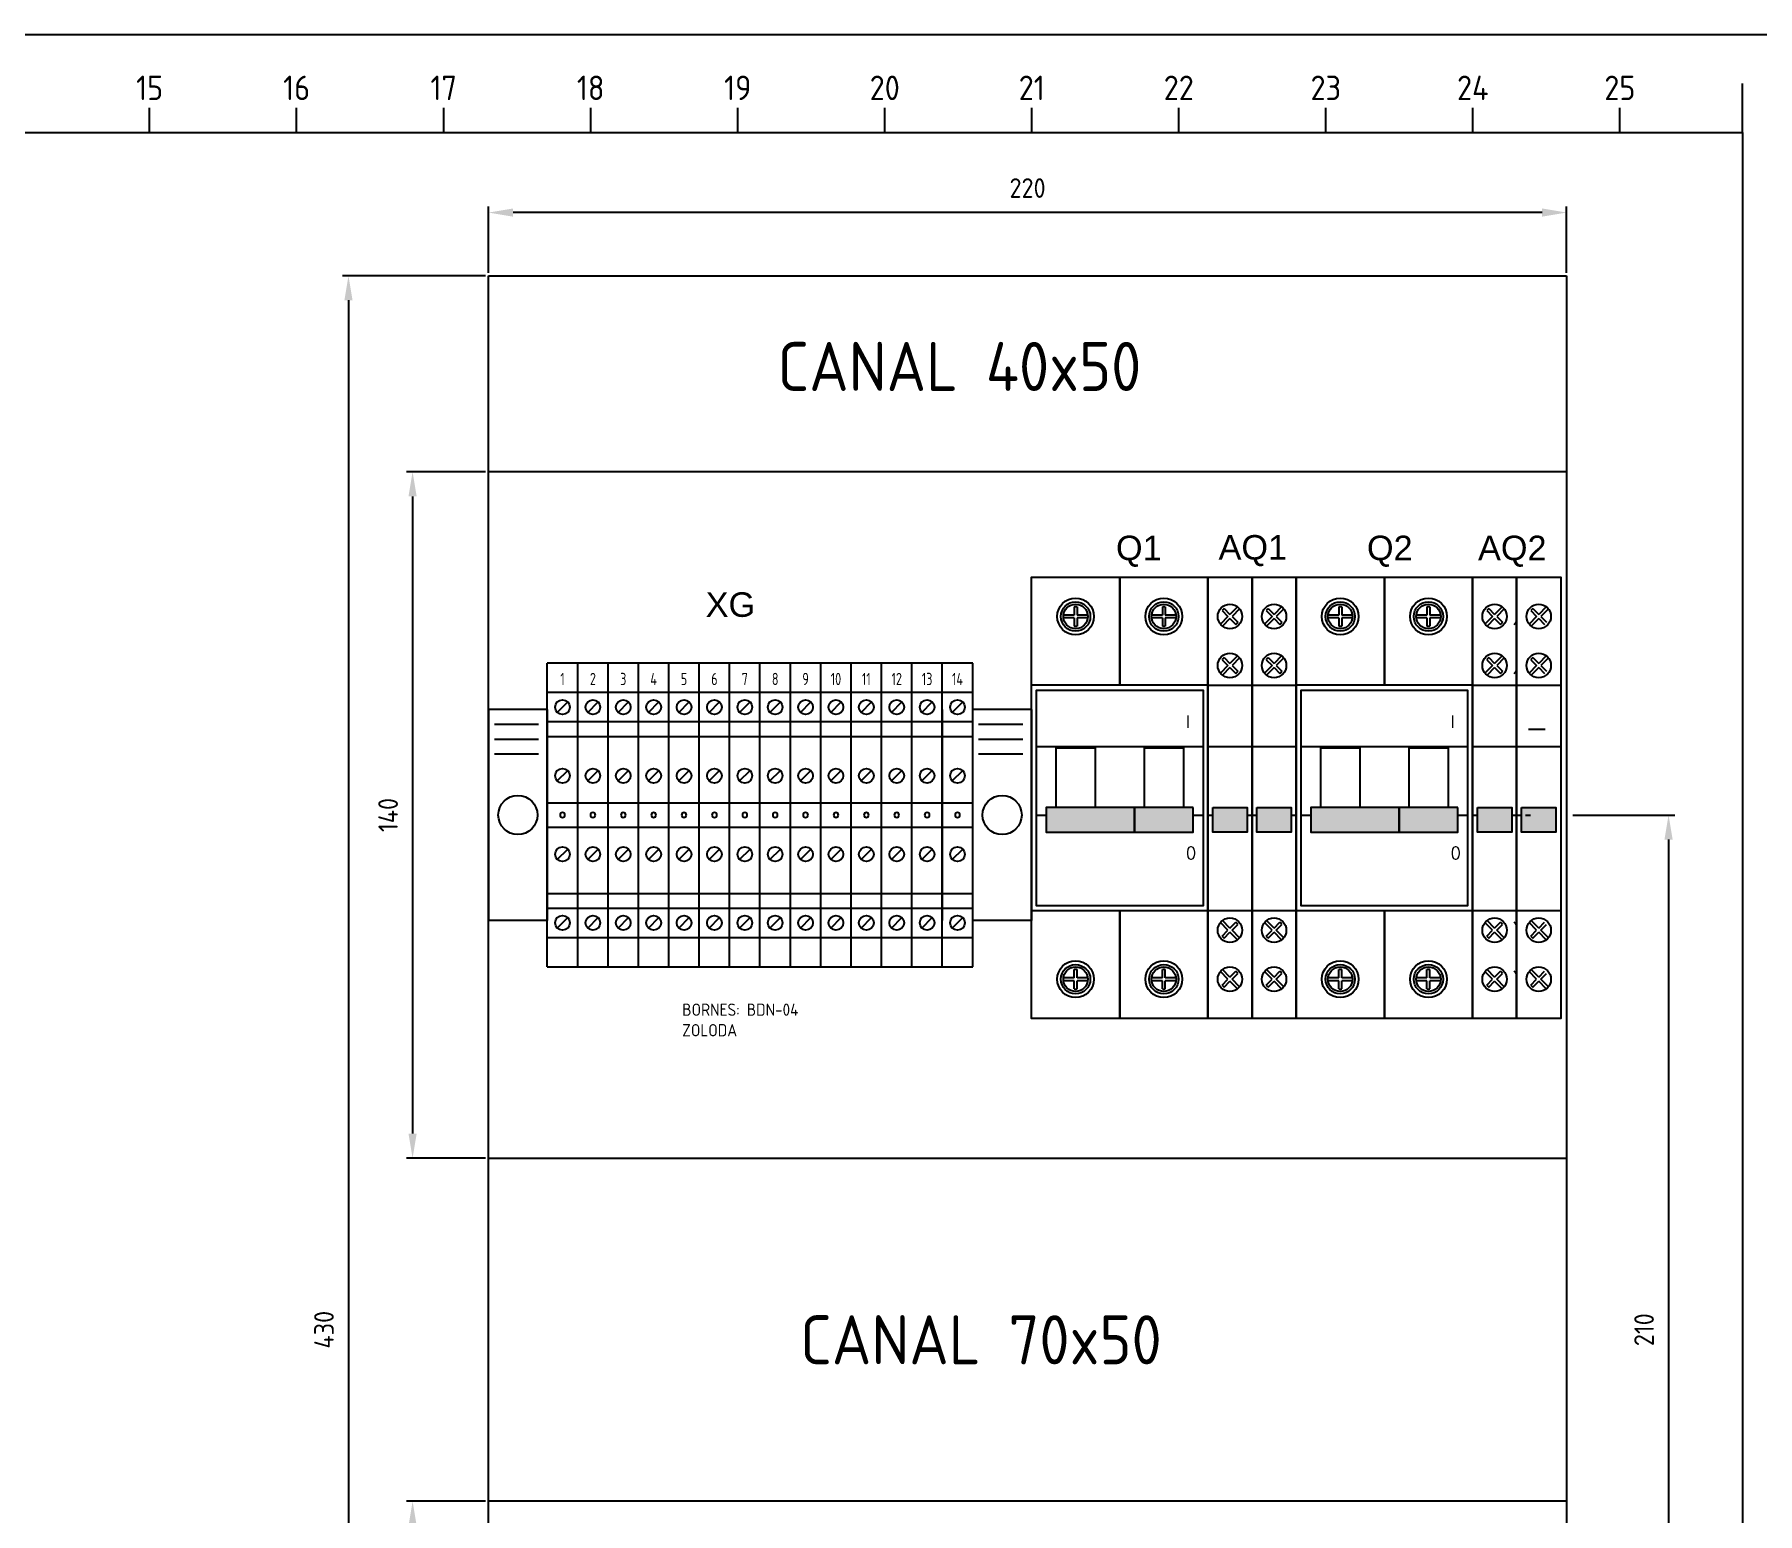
# Model space of a CAD drawing. Header units: millimetres. Extents: x 2272 to 7312, y -3839 to -3184.
# Drawn here: x 3347.2 to 3523, y -3693 to -3542.2 of the extents above; entities that cross this region are included whole.
import ezdxf
from ezdxf.enums import TextEntityAlignment as Align

# ---------------------------------------------------------------- set-up
doc = ezdxf.new("R2010")
doc.units = ezdxf.units.MM
for name, color, linetype in [('AUXILIAR', 30, 'Continuous'), ('COTAS', 3, 'Continuous'), ('TEXTO', 3, 'Continuous'), ('TEXTOS', 3, 'Continuous')]:
    doc.layers.add(name, color=color, linetype=linetype)
doc.styles.add('ROMAND', font='romand__.ttf')
doc.styles.add('ROMANS', font='isocp3.shx')
doc.styles.get("Standard").update_dxf_attribs({"font": 'arial.ttf'})
doc.styles.add('style1', font='arial.ttf', dxfattribs={"height": 1})
doc.styles.add('style2', font='romab___.ttf', dxfattribs={"height": 1})

# ---------------------------------------------------------------- blocks, each defined once
blk = doc.blocks.new('A3-Funcional')
at = {"color": 1, "linetype": 'Continuous'}
for p, q in [((25, 287), (410, 287)), ((410, 287), (410, 10))]:
    blk.add_line(p, q, dxfattribs=at)
at = {"color": 11}
blk.add_lwpolyline([(0, 0), (0, 297), (420, 297), (420, 0)], close=True, dxfattribs=at)
at = {"layer": 'TEXTOS', "color": 3}
for p, q in [((410, 287), (410, 292)), ((247.5, 287), (247.5, 289.5)), ((262.5, 287), (262.5, 289.5)), ((277.5, 287), (277.5, 289.5)), ((292.5, 287), (292.5, 289.5)), ((307.5, 287), (307.5, 289.5)), ((322.5, 287), (322.5, 289.5)), ((337.5, 287), (337.5, 289.5)), ((352.5, 287), (352.5, 289.5)), ((367.5, 287), (367.5, 289.5)), ((382.5, 287), (382.5, 289.5)), ((397.5, 287), (397.5, 289.5))]:
    blk.add_line(p, q, dxfattribs=at)
at = {"layer": 'TEXTOS', "color": 3, "style": 'ROMANS'}
for s, p in [('15', (247.5, 290.3)), ('16', (262.5, 290.3)), ('17', (277.5, 290.3)), ('18', (292.5, 290.3)), ('19', (307.5, 290.3)), ('20', (322.5, 290.3)), ('21', (337.5, 290.3)), ('22', (352.5, 290.3)), ('23', (367.5, 290.3)), ('24', (382.5, 290.3)), ('25', (397.5, 290.3))]:
    blk.add_text(s, height=2.5, dxfattribs=at).set_placement(p, align=Align.CENTER)
at = {"layer": 'TEXTOS', "color": 7, "linetype": 'Continuous', "style": 'style2', "width": 0.8}
blk.add_attdef('CLIENTE', (295.02, 31.81), '', height=3.5, dxfattribs=at)
at = {"layer": 'TEXTOS', "color": 7, "style": 'style2'}
blk.add_attdef('NºOBRA', text='', height=4, dxfattribs=at).set_placement((380.19, 28), align=Align.CENTER)
at = {"layer": 'TEXTOS', "color": 7, "linetype": 'Continuous', "style": 'style1'}
for tag, p in [('0/0', (403.7, 28)), ('1088-01MP01', (379.98, 18.5)), ('REVCLIENTE', (403.7, 18.5)), ('1088-01MP01', (379.98, 11.43)), ('REV', (403.7, 11.19))]:
    blk.add_attdef(tag, text='', height=2.5, dxfattribs=at).set_placement(p, align=Align.CENTER)
at = {"layer": 'TEXTOS', "style": 'ROMANS'}
for tag, p in [('04/01/01', (204.48, 27.37)), ('NAMEDIB', (224.48, 27.33)), ('FECHREV', (204.48, 20.11)), ('NAMEREV', (224.48, 20.1)), ('FECHAPR', (204.48, 12.61)), ('NAMEAPR', (224.48, 12.6))]:
    blk.add_attdef(tag, text='', height=2, dxfattribs=at).set_placement(p, align=Align.CENTER)
at = {"layer": 'TEXTOS', "color": 7, "style": 'style1'}
blk.add_attdef('OBRA', (295.02, 26.8), '', height=2.5, dxfattribs=at)
at = {"layer": 'TEXTOS', "color": 7, "style": 'style1', "width": 0.85}
for tag, p in [('DESCRIPCION1', (332.01, 20.37)), ('DESCRIPCION2', (332.01, 16.29)), ('DESCRIPCION3', (332.01, 12.18))]:
    blk.add_attdef(tag, text='', height=2.5, dxfattribs=at).set_placement(p, align=Align.CENTER)
blk = doc.blocks.new('A$C24A666E3')
at = {"layer": 'AUXILIAR'}
h = blk.add_hatch(color=256, dxfattribs=at)
h.paths.add_polyline_path([(1374.385, -170.997), (1362.385, -170.997), (1362.385, -175.997), (1374.385, -175.997)])
h.paths.add_polyline_path([(1362.385, -170.997), (1344.385, -170.997), (1344.385, -175.997), (1362.385, -175.997)])
h = blk.add_hatch(color=256, dxfattribs=at)
h.dxf.hatch_style = 1
h.paths.add_polyline_path([(1385.385, -170.997), (1378.385, -170.997), (1378.385, -175.997), (1385.385, -175.997)])
h = blk.add_hatch(color=256, dxfattribs=at)
h.dxf.hatch_style = 1
h.paths.add_polyline_path([(1394.385, -170.997), (1387.385, -170.997), (1387.385, -175.997), (1394.385, -175.997)])
h = blk.add_hatch(color=256, dxfattribs=at)
h.paths.add_polyline_path([(1428.385, -170.997), (1416.385, -170.997), (1416.385, -175.997), (1428.385, -175.997)])
h.paths.add_polyline_path([(1416.385, -170.997), (1398.385, -170.997), (1398.385, -175.997), (1416.385, -175.997)])
h = blk.add_hatch(color=256, dxfattribs=at)
h.dxf.hatch_style = 1
h.paths.add_polyline_path([(1439.385, -170.997), (1432.385, -170.997), (1432.385, -175.997), (1439.385, -175.997)])
h = blk.add_hatch(color=256, dxfattribs=at)
h.dxf.hatch_style = 1
h.paths.add_polyline_path([(1448.385, -170.997), (1441.385, -170.997), (1441.385, -175.997), (1448.385, -175.997)])
for p, q in [((1230.585, -492.497), (1230.585, -62.497)), ((1230.585, -62.497), (1450.585, -62.497)), ((1230.585, -62.497), (1450.585, -62.497)), ((1230.585, -102.497), (1230.585, -62.497)), ((1450.585, -62.497), (1450.585, -492.497)), ((1450.585, -62.497), (1450.585, -102.497)), ((1450.585, -102.497), (1230.585, -102.497)), ((1242.585, -150.997), (1230.585, -150.997)), ((1230.585, -150.997), (1230.585, -193.997)), ((1242.585, -150.997), (1242.585, -193.997)), ((1323.185, -150.997), (1323.185, -193.997)), ((1341.385, -150.997), (1329.385, -150.997)), ((1341.385, -150.997), (1341.385, -193.997)), ((1231.785, -153.997), (1240.785, -153.997)), ((1330.585, -153.997), (1339.585, -153.997)), ((1231.785, -156.997), (1240.785, -156.997)), ((1330.585, -156.997), (1339.585, -156.997)), ((1231.785, -159.997), (1240.785, -159.997)), ((1330.585, -159.997), (1339.585, -159.997)), ((1242.585, -193.997), (1230.585, -193.997)), ((1341.385, -193.997), (1329.385, -193.997)), ((1230.585, -242.497), (1450.585, -242.497)), ((1230.585, -312.497), (1230.585, -242.497)), ((1450.585, -242.497), (1450.585, -312.497)), ((1450.585, -242.497), (1450.585, -312.497)), ((1450.585, -312.497), (1230.585, -312.497))]:
    blk.add_line(p, q)
for centre in [(1236.585, -172.497), (1335.385, -172.497)]:
    blk.add_circle(centre, 4)
for p, q in [((1350.085, -130.019), (1350.085, -131.697)), ((1350.685, -130.019), (1350.685, -131.697)), ((1368.085, -130.019), (1368.085, -131.697)), ((1368.685, -130.019), (1368.685, -131.697)), ((1383.428, -130.03), (1381.885, -131.572)), ((1392.428, -130.03), (1390.885, -131.572)), ((1404.085, -130.019), (1404.085, -131.697)), ((1404.685, -130.019), (1404.685, -131.697)), ((1422.085, -130.019), (1422.085, -131.697)), ((1422.685, -130.019), (1422.685, -131.697)), ((1437.428, -130.03), (1435.885, -131.572)), ((1446.428, -130.03), (1444.885, -131.572)), ((1350.085, -131.697), (1347.903, -131.697)), ((1350.085, -132.297), (1347.903, -132.297)), ((1350.085, -132.297), (1350.085, -133.974)), ((1352.867, -131.697), (1350.685, -131.697)), ((1350.685, -132.297), (1350.685, -133.974)), ((1352.867, -132.297), (1350.685, -132.297)), ((1368.085, -131.697), (1365.903, -131.697)), ((1368.085, -132.297), (1365.903, -132.297)), ((1368.085, -132.297), (1368.085, -133.974)), ((1370.867, -131.697), (1368.685, -131.697)), ((1370.867, -132.297), (1368.685, -132.297)), ((1368.685, -132.297), (1368.685, -133.974)), ((1381.461, -131.997), (1379.918, -133.54)), ((1380.275, -130.811), (1381.461, -131.997)), ((1381.885, -132.421), (1380.342, -133.964)), ((1380.699, -130.386), (1381.885, -131.572)), ((1381.885, -132.421), (1383.071, -133.607)), ((1383.852, -130.454), (1382.309, -131.997)), ((1382.309, -131.997), (1383.495, -133.183)), ((1390.461, -131.997), (1388.918, -133.54)), ((1389.275, -130.811), (1390.461, -131.997)), ((1390.885, -132.421), (1389.342, -133.964)), ((1389.699, -130.386), (1390.885, -131.572)), ((1390.885, -132.421), (1392.071, -133.607)), ((1392.852, -130.454), (1391.309, -131.997)), ((1391.309, -131.997), (1392.495, -133.183)), ((1404.085, -131.697), (1401.903, -131.697)), ((1404.085, -132.297), (1401.903, -132.297)), ((1404.085, -132.297), (1404.085, -133.974)), ((1406.867, -131.697), (1404.685, -131.697)), ((1404.685, -132.297), (1404.685, -133.974)), ((1406.867, -132.297), (1404.685, -132.297)), ((1422.085, -131.697), (1419.903, -131.697)), ((1422.085, -132.297), (1419.903, -132.297)), ((1422.085, -132.297), (1422.085, -133.974)), ((1424.867, -131.697), (1422.685, -131.697)), ((1424.867, -132.297), (1422.685, -132.297)), ((1422.685, -132.297), (1422.685, -133.974)), ((1435.461, -131.997), (1433.918, -133.54)), ((1434.275, -130.811), (1435.461, -131.997)), ((1435.885, -132.421), (1434.342, -133.964)), ((1434.699, -130.386), (1435.885, -131.572)), ((1435.885, -132.421), (1437.071, -133.607)), ((1437.852, -130.454), (1436.309, -131.997)), ((1436.309, -131.997), (1437.495, -133.183)), ((1444.461, -131.997), (1442.918, -133.54)), ((1443.275, -130.811), (1444.461, -131.997)), ((1444.885, -132.421), (1443.342, -133.964)), ((1443.699, -130.386), (1444.885, -131.572)), ((1444.885, -132.421), (1446.071, -133.607)), ((1446.852, -130.454), (1445.309, -131.997)), ((1445.309, -131.997), (1446.495, -133.183)), ((1380.699, -140.386), (1381.885, -141.572)), ((1383.428, -140.03), (1381.885, -141.572)), ((1383.852, -140.454), (1382.309, -141.997)), ((1389.699, -140.386), (1390.885, -141.572)), ((1392.428, -140.03), (1390.885, -141.572)), ((1392.852, -140.454), (1391.309, -141.997)), ((1434.699, -140.386), (1435.885, -141.572)), ((1437.428, -140.03), (1435.885, -141.572)), ((1437.852, -140.454), (1436.309, -141.997)), ((1443.699, -140.386), (1444.885, -141.572)), ((1446.428, -140.03), (1444.885, -141.572)), ((1446.852, -140.454), (1445.309, -141.997)), ((1242.585, -203.497), (1242.585, -141.497)), ((1248.785, -141.497), (1242.585, -141.497)), ((1248.785, -203.497), (1248.785, -141.497)), ((1248.785, -203.497), (1248.785, -141.497)), ((1254.985, -141.497), (1248.785, -141.497)), ((1254.985, -203.497), (1254.985, -141.497)), ((1254.985, -203.497), (1254.985, -141.497)), ((1261.185, -141.497), (1254.985, -141.497)), ((1261.185, -203.497), (1261.185, -141.497)), ((1261.185, -203.497), (1261.185, -141.497)), ((1267.385, -141.497), (1261.185, -141.497)), ((1267.385, -203.497), (1267.385, -141.497)), ((1267.385, -203.497), (1267.385, -141.497)), ((1273.585, -141.497), (1267.385, -141.497)), ((1273.585, -203.497), (1273.585, -141.497)), ((1273.585, -203.497), (1273.585, -141.497)), ((1279.785, -141.497), (1273.585, -141.497)), ((1279.785, -203.497), (1279.785, -141.497)), ((1279.785, -203.497), (1279.785, -141.497)), ((1285.985, -141.497), (1279.785, -141.497)), ((1285.985, -203.497), (1285.985, -141.497)), ((1285.985, -203.497), (1285.985, -141.497)), ((1292.185, -141.497), (1285.985, -141.497)), ((1298.385, -141.497), (1292.185, -141.497)), ((1292.185, -203.497), (1292.185, -141.497)), ((1298.385, -203.497), (1298.385, -141.497)), ((1298.385, -203.497), (1298.385, -141.497)), ((1304.585, -141.497), (1298.385, -141.497)), ((1304.585, -203.497), (1304.585, -141.497)), ((1304.585, -203.497), (1304.585, -141.497)), ((1310.785, -141.497), (1304.585, -141.497)), ((1310.785, -203.497), (1310.785, -141.497)), ((1310.785, -203.497), (1310.785, -141.497)), ((1316.985, -141.497), (1310.785, -141.497)), ((1316.985, -203.497), (1316.985, -141.497)), ((1323.185, -141.497), (1316.985, -141.497)), ((1323.185, -203.497), (1323.185, -141.497)), ((1323.185, -203.497), (1323.185, -141.497)), ((1329.385, -141.497), (1323.185, -141.497)), ((1329.385, -203.497), (1329.385, -141.497)), ((1381.461, -141.997), (1379.918, -143.54)), ((1380.275, -140.811), (1381.461, -141.997)), ((1381.885, -142.421), (1380.342, -143.964)), ((1381.885, -142.421), (1383.071, -143.607)), ((1382.309, -141.997), (1383.495, -143.183)), ((1390.461, -141.997), (1388.918, -143.54)), ((1389.275, -140.811), (1390.461, -141.997)), ((1390.885, -142.421), (1389.342, -143.964)), ((1390.885, -142.421), (1392.071, -143.607)), ((1391.309, -141.997), (1392.495, -143.183)), ((1435.461, -141.997), (1433.918, -143.54)), ((1434.275, -140.811), (1435.461, -141.997)), ((1435.885, -142.421), (1434.342, -143.964)), ((1435.885, -142.421), (1437.071, -143.607)), ((1436.309, -141.997), (1437.495, -143.183)), ((1444.461, -141.997), (1442.918, -143.54)), ((1443.275, -140.811), (1444.461, -141.997)), ((1444.885, -142.421), (1443.342, -143.964)), ((1444.885, -142.421), (1446.071, -143.607)), ((1445.309, -141.997), (1446.495, -143.183)), ((1248.785, -147.497), (1242.585, -147.497)), ((1254.985, -147.497), (1248.785, -147.497)), ((1261.185, -147.497), (1254.985, -147.497)), ((1267.385, -147.497), (1261.185, -147.497)), ((1273.585, -147.497), (1267.385, -147.497)), ((1279.785, -147.497), (1273.585, -147.497)), ((1285.985, -147.497), (1279.785, -147.497)), ((1292.185, -147.497), (1285.985, -147.497)), ((1298.385, -147.497), (1292.185, -147.497)), ((1304.585, -147.497), (1298.385, -147.497)), ((1310.785, -147.497), (1304.585, -147.497)), ((1316.985, -147.497), (1310.785, -147.497)), ((1323.185, -147.497), (1316.985, -147.497)), ((1329.385, -147.497), (1323.185, -147.497)), ((1359.385, -145.997), (1341.385, -145.997)), ((1377.385, -145.997), (1359.385, -145.997)), ((1377.385, -145.997), (1386.385, -145.997)), ((1386.385, -145.997), (1395.385, -145.997)), ((1413.385, -145.997), (1395.385, -145.997)), ((1431.385, -145.997), (1413.385, -145.997)), ((1431.385, -145.997), (1440.385, -145.997)), ((1440.385, -145.997), (1449.385, -145.997)), ((1244.624, -151.557), (1246.746, -149.436)), ((1250.824, -151.557), (1252.946, -149.436)), ((1257.024, -151.557), (1259.146, -149.436)), ((1263.224, -151.557), (1265.346, -149.436)), ((1269.424, -151.557), (1271.546, -149.436)), ((1275.624, -151.557), (1277.746, -149.436)), ((1281.824, -151.557), (1283.946, -149.436)), ((1288.024, -151.557), (1290.146, -149.436)), ((1294.224, -151.557), (1296.346, -149.436)), ((1300.424, -151.557), (1302.546, -149.436)), ((1306.624, -151.557), (1308.746, -149.436)), ((1312.824, -151.557), (1314.946, -149.436)), ((1319.024, -151.557), (1321.146, -149.436)), ((1325.224, -151.557), (1327.346, -149.436)), ((1248.785, -153.497), (1242.585, -153.497)), ((1254.985, -153.497), (1248.785, -153.497)), ((1261.185, -153.497), (1254.985, -153.497)), ((1267.385, -153.497), (1261.185, -153.497)), ((1273.585, -153.497), (1267.385, -153.497)), ((1279.785, -153.497), (1273.585, -153.497)), ((1285.985, -153.497), (1279.785, -153.497)), ((1292.185, -153.497), (1285.985, -153.497)), ((1298.385, -153.497), (1292.185, -153.497)), ((1304.585, -153.497), (1298.385, -153.497)), ((1310.785, -153.497), (1304.585, -153.497)), ((1316.985, -153.497), (1310.785, -153.497)), ((1323.185, -153.497), (1316.985, -153.497)), ((1329.385, -153.497), (1323.185, -153.497)), ((1242.585, -156.497), (1248.785, -156.497)), ((1248.785, -156.497), (1254.985, -156.497)), ((1254.985, -156.497), (1261.185, -156.497)), ((1261.185, -156.497), (1267.385, -156.497)), ((1267.385, -156.497), (1273.585, -156.497)), ((1273.585, -156.497), (1279.785, -156.497)), ((1279.785, -156.497), (1285.985, -156.497)), ((1285.985, -156.497), (1292.185, -156.497)), ((1292.185, -156.497), (1298.385, -156.497)), ((1298.385, -156.497), (1304.585, -156.497)), ((1304.585, -156.497), (1310.785, -156.497)), ((1310.785, -156.497), (1316.985, -156.497)), ((1316.985, -156.497), (1323.185, -156.497)), ((1323.185, -156.497), (1329.385, -156.497)), ((1442.785, -154.997), (1446.212, -154.997)), ((1342.385, -158.497), (1360.385, -158.497)), ((1346.385, -158.497), (1346.385, -170.997)), ((1346.385, -158.797), (1354.385, -158.797)), ((1354.385, -158.497), (1354.385, -170.997)), ((1360.385, -158.497), (1376.385, -158.497)), ((1364.385, -158.497), (1364.385, -170.997)), ((1364.385, -158.797), (1372.385, -158.797)), ((1372.385, -158.497), (1372.385, -170.997)), ((1377.385, -158.497), (1386.385, -158.497)), ((1386.385, -158.497), (1395.385, -158.497)), ((1396.385, -158.497), (1414.385, -158.497)), ((1400.385, -158.497), (1400.385, -170.997)), ((1400.385, -158.797), (1408.385, -158.797)), ((1408.385, -158.497), (1408.385, -170.997)), ((1414.385, -158.497), (1430.385, -158.497)), ((1418.385, -158.497), (1418.385, -170.997)), ((1418.385, -158.797), (1426.385, -158.797)), ((1426.385, -158.497), (1426.385, -170.997)), ((1431.385, -158.497), (1440.385, -158.497)), ((1440.385, -158.497), (1449.385, -158.497)), ((1244.624, -165.557), (1246.746, -163.436)), ((1250.824, -165.557), (1252.946, -163.436)), ((1257.024, -165.557), (1259.146, -163.436)), ((1263.224, -165.557), (1265.346, -163.436)), ((1269.424, -165.557), (1271.546, -163.436)), ((1275.624, -165.557), (1277.746, -163.436)), ((1281.824, -165.557), (1283.946, -163.436)), ((1288.024, -165.557), (1290.146, -163.436)), ((1294.224, -165.557), (1296.346, -163.436)), ((1300.424, -165.557), (1302.546, -163.436)), ((1306.624, -165.557), (1308.746, -163.436)), ((1312.824, -165.557), (1314.946, -163.436)), ((1319.024, -165.557), (1321.146, -163.436)), ((1325.224, -165.557), (1327.346, -163.436)), ((1242.585, -169.997), (1248.785, -169.997)), ((1248.785, -169.997), (1254.985, -169.997)), ((1254.985, -169.997), (1261.185, -169.997)), ((1261.185, -169.997), (1267.385, -169.997)), ((1267.385, -169.997), (1273.585, -169.997)), ((1273.585, -169.997), (1279.785, -169.997)), ((1279.785, -169.997), (1285.985, -169.997)), ((1285.985, -169.997), (1292.185, -169.997)), ((1292.185, -169.997), (1298.385, -169.997)), ((1298.385, -169.997), (1304.585, -169.997)), ((1304.585, -169.997), (1310.785, -169.997)), ((1310.785, -169.997), (1316.985, -169.997)), ((1316.985, -169.997), (1323.185, -169.997)), ((1323.185, -169.997), (1329.385, -169.997)), ((1242.585, -174.997), (1248.785, -174.997)), ((1248.785, -174.997), (1254.985, -174.997)), ((1254.985, -174.997), (1261.185, -174.997)), ((1261.185, -174.997), (1267.385, -174.997)), ((1267.385, -174.997), (1273.585, -174.997)), ((1273.585, -174.997), (1279.785, -174.997)), ((1279.785, -174.997), (1285.985, -174.997)), ((1285.985, -174.997), (1292.185, -174.997)), ((1292.185, -174.997), (1298.385, -174.997)), ((1298.385, -174.997), (1304.585, -174.997)), ((1304.585, -174.997), (1310.785, -174.997)), ((1310.785, -174.997), (1316.985, -174.997)), ((1316.985, -174.997), (1323.185, -174.997)), ((1323.185, -174.997), (1329.385, -174.997)), ((1342.385, -172.497), (1344.385, -172.497)), ((1374.385, -172.497), (1376.385, -172.497)), ((1377.385, -172.497), (1378.385, -172.497)), ((1385.385, -172.497), (1386.385, -172.497)), ((1386.385, -172.497), (1387.385, -172.497)), ((1394.385, -172.497), (1395.385, -172.497)), ((1396.385, -172.497), (1398.385, -172.497)), ((1428.385, -172.497), (1430.385, -172.497)), ((1431.385, -172.497), (1432.385, -172.497)), ((1439.385, -172.497), (1440.385, -172.497)), ((1440.385, -172.497), (1441.385, -172.497)), ((1442.185, -172.497), (1443.185, -172.497)), ((1244.624, -181.557), (1246.746, -179.436)), ((1250.824, -181.557), (1252.946, -179.436)), ((1257.024, -181.557), (1259.146, -179.436)), ((1263.224, -181.557), (1265.346, -179.436)), ((1269.424, -181.557), (1271.546, -179.436)), ((1275.624, -181.557), (1277.746, -179.436)), ((1281.824, -181.557), (1283.946, -179.436)), ((1288.024, -181.557), (1290.146, -179.436)), ((1294.224, -181.557), (1296.346, -179.436)), ((1300.424, -181.557), (1302.546, -179.436)), ((1306.624, -181.557), (1308.746, -179.436)), ((1312.824, -181.557), (1314.946, -179.436)), ((1319.024, -181.557), (1321.146, -179.436)), ((1325.224, -181.557), (1327.346, -179.436)), ((1242.585, -188.497), (1248.785, -188.497)), ((1248.785, -188.497), (1254.985, -188.497)), ((1254.985, -188.497), (1261.185, -188.497)), ((1261.185, -188.497), (1267.385, -188.497)), ((1267.385, -188.497), (1273.585, -188.497)), ((1273.585, -188.497), (1279.785, -188.497)), ((1279.785, -188.497), (1285.985, -188.497)), ((1285.985, -188.497), (1292.185, -188.497)), ((1292.185, -188.497), (1298.385, -188.497)), ((1298.385, -188.497), (1304.585, -188.497)), ((1304.585, -188.497), (1310.785, -188.497)), ((1310.785, -188.497), (1316.985, -188.497)), ((1316.985, -188.497), (1323.185, -188.497)), ((1323.185, -188.497), (1329.385, -188.497)), ((1242.585, -191.497), (1248.785, -191.497)), ((1248.785, -191.497), (1254.985, -191.497)), ((1254.985, -191.497), (1261.185, -191.497)), ((1261.185, -191.497), (1267.385, -191.497)), ((1267.385, -191.497), (1273.585, -191.497)), ((1273.585, -191.497), (1279.785, -191.497)), ((1279.785, -191.497), (1285.985, -191.497)), ((1285.985, -191.497), (1292.185, -191.497)), ((1292.185, -191.497), (1298.385, -191.497)), ((1298.385, -191.497), (1304.585, -191.497)), ((1304.585, -191.497), (1310.785, -191.497)), ((1310.785, -191.497), (1316.985, -191.497)), ((1316.985, -191.497), (1323.185, -191.497)), ((1323.185, -191.497), (1329.385, -191.497)), ((1341.385, -191.997), (1359.385, -191.997)), ((1359.385, -191.997), (1377.385, -191.997)), ((1377.385, -191.997), (1386.385, -191.997)), ((1386.385, -191.997), (1395.385, -191.997)), ((1395.385, -191.997), (1413.385, -191.997)), ((1413.385, -191.997), (1431.385, -191.997)), ((1431.385, -191.997), (1440.385, -191.997)), ((1440.385, -191.997), (1449.385, -191.997)), ((1244.624, -195.557), (1246.746, -193.436)), ((1250.824, -195.557), (1252.946, -193.436)), ((1257.024, -195.557), (1259.146, -193.436)), ((1263.224, -195.557), (1265.346, -193.436)), ((1269.424, -195.557), (1271.546, -193.436)), ((1275.624, -195.557), (1277.746, -193.436)), ((1281.824, -195.557), (1283.946, -193.436)), ((1288.024, -195.557), (1290.146, -193.436)), ((1294.224, -195.557), (1296.346, -193.436)), ((1300.424, -195.557), (1302.546, -193.436)), ((1306.624, -195.557), (1308.746, -193.436)), ((1312.824, -195.557), (1314.946, -193.436)), ((1319.024, -195.557), (1321.146, -193.436)), ((1325.224, -195.557), (1327.346, -193.436)), ((1381.461, -195.997), (1379.918, -194.454)), ((1380.275, -197.183), (1381.461, -195.997)), ((1381.885, -195.572), (1380.342, -194.03)), ((1380.699, -197.607), (1381.885, -196.421)), ((1381.885, -195.572), (1383.071, -194.386)), ((1383.428, -197.964), (1381.885, -196.421)), ((1382.309, -195.997), (1383.495, -194.811)), ((1383.852, -197.54), (1382.309, -195.997)), ((1390.461, -195.997), (1388.918, -194.454)), ((1389.275, -197.183), (1390.461, -195.997)), ((1390.885, -195.572), (1389.342, -194.03)), ((1389.699, -197.607), (1390.885, -196.421)), ((1390.885, -195.572), (1392.071, -194.386)), ((1392.428, -197.964), (1390.885, -196.421)), ((1391.309, -195.997), (1392.495, -194.811)), ((1392.852, -197.54), (1391.309, -195.997)), ((1435.461, -195.997), (1433.918, -194.454)), ((1434.275, -197.183), (1435.461, -195.997)), ((1435.885, -195.572), (1434.342, -194.03)), ((1434.699, -197.607), (1435.885, -196.421)), ((1435.885, -195.572), (1437.071, -194.386)), ((1437.428, -197.964), (1435.885, -196.421)), ((1436.309, -195.997), (1437.495, -194.811)), ((1437.852, -197.54), (1436.309, -195.997)), ((1444.461, -195.997), (1442.918, -194.454)), ((1443.275, -197.183), (1444.461, -195.997)), ((1444.885, -195.572), (1443.342, -194.03)), ((1443.699, -197.607), (1444.885, -196.421)), ((1444.885, -195.572), (1446.071, -194.386)), ((1446.428, -197.964), (1444.885, -196.421)), ((1445.309, -195.997), (1446.495, -194.811)), ((1446.852, -197.54), (1445.309, -195.997)), ((1242.585, -197.497), (1248.785, -197.497)), ((1248.785, -197.497), (1254.985, -197.497)), ((1254.985, -197.497), (1261.185, -197.497)), ((1261.185, -197.497), (1267.385, -197.497)), ((1267.385, -197.497), (1273.585, -197.497)), ((1273.585, -197.497), (1279.785, -197.497)), ((1279.785, -197.497), (1285.985, -197.497)), ((1285.985, -197.497), (1292.185, -197.497)), ((1292.185, -197.497), (1298.385, -197.497)), ((1298.385, -197.497), (1304.585, -197.497)), ((1304.585, -197.497), (1310.785, -197.497)), ((1310.785, -197.497), (1316.985, -197.497)), ((1316.985, -197.497), (1323.185, -197.497)), ((1323.185, -197.497), (1329.385, -197.497)), ((1242.585, -203.497), (1248.785, -203.497)), ((1248.785, -203.497), (1254.985, -203.497)), ((1254.985, -203.497), (1261.185, -203.497)), ((1261.185, -203.497), (1267.385, -203.497)), ((1267.385, -203.497), (1273.585, -203.497)), ((1273.585, -203.497), (1279.785, -203.497)), ((1279.785, -203.497), (1285.985, -203.497)), ((1285.985, -203.497), (1292.185, -203.497)), ((1292.185, -203.497), (1298.385, -203.497)), ((1298.385, -203.497), (1304.585, -203.497)), ((1304.585, -203.497), (1310.785, -203.497)), ((1310.785, -203.497), (1316.985, -203.497)), ((1316.985, -203.497), (1323.185, -203.497)), ((1323.185, -203.497), (1329.385, -203.497)), ((1350.085, -205.697), (1347.903, -205.697)), ((1350.085, -206.297), (1347.903, -206.297)), ((1350.085, -205.697), (1350.085, -204.019)), ((1350.085, -207.974), (1350.085, -206.297)), ((1350.685, -205.697), (1350.685, -204.019)), ((1352.867, -205.697), (1350.685, -205.697)), ((1350.685, -207.974), (1350.685, -206.297)), ((1352.867, -206.297), (1350.685, -206.297)), ((1368.085, -205.697), (1365.903, -205.697)), ((1368.085, -206.297), (1365.903, -206.297)), ((1368.085, -205.697), (1368.085, -204.019)), ((1368.085, -207.974), (1368.085, -206.297)), ((1368.685, -205.697), (1368.685, -204.019)), ((1370.867, -205.697), (1368.685, -205.697)), ((1370.867, -206.297), (1368.685, -206.297)), ((1368.685, -207.974), (1368.685, -206.297)), ((1381.461, -205.997), (1379.918, -204.454)), ((1380.275, -207.183), (1381.461, -205.997)), ((1381.885, -205.572), (1380.342, -204.03)), ((1380.699, -207.607), (1381.885, -206.421)), ((1381.885, -205.572), (1383.071, -204.386)), ((1383.428, -207.964), (1381.885, -206.421)), ((1382.309, -205.997), (1383.495, -204.811)), ((1383.852, -207.54), (1382.309, -205.997)), ((1390.461, -205.997), (1388.918, -204.454)), ((1389.275, -207.183), (1390.461, -205.997)), ((1390.885, -205.572), (1389.342, -204.03)), ((1389.699, -207.607), (1390.885, -206.421)), ((1390.885, -205.572), (1392.071, -204.386)), ((1392.428, -207.964), (1390.885, -206.421)), ((1391.309, -205.997), (1392.495, -204.811)), ((1392.852, -207.54), (1391.309, -205.997)), ((1404.085, -205.697), (1401.903, -205.697)), ((1404.085, -206.297), (1401.903, -206.297)), ((1404.085, -205.697), (1404.085, -204.019)), ((1404.085, -207.974), (1404.085, -206.297)), ((1404.685, -205.697), (1404.685, -204.019)), ((1406.867, -205.697), (1404.685, -205.697)), ((1404.685, -207.974), (1404.685, -206.297)), ((1406.867, -206.297), (1404.685, -206.297)), ((1422.085, -205.697), (1419.903, -205.697)), ((1422.085, -206.297), (1419.903, -206.297)), ((1422.085, -205.697), (1422.085, -204.019)), ((1422.085, -207.974), (1422.085, -206.297)), ((1422.685, -205.697), (1422.685, -204.019)), ((1424.867, -205.697), (1422.685, -205.697)), ((1424.867, -206.297), (1422.685, -206.297)), ((1422.685, -207.974), (1422.685, -206.297)), ((1435.461, -205.997), (1433.918, -204.454)), ((1434.275, -207.183), (1435.461, -205.997)), ((1435.885, -205.572), (1434.342, -204.03)), ((1434.699, -207.607), (1435.885, -206.421)), ((1435.885, -205.572), (1437.071, -204.386)), ((1437.428, -207.964), (1435.885, -206.421)), ((1436.309, -205.997), (1437.495, -204.811)), ((1437.852, -207.54), (1436.309, -205.997)), ((1444.461, -205.997), (1442.918, -204.454)), ((1443.275, -207.183), (1444.461, -205.997)), ((1444.885, -205.572), (1443.342, -204.03)), ((1443.699, -207.607), (1444.885, -206.421)), ((1444.885, -205.572), (1446.071, -204.386)), ((1446.428, -207.964), (1444.885, -206.421)), ((1445.309, -205.997), (1446.495, -204.811)), ((1446.852, -207.54), (1445.309, -205.997))]:
    blk.add_line(p, q, dxfattribs=at)
for points in [[(1359.385, -191.997), (1359.385, -213.997), (1341.385, -213.997), (1341.385, -123.997), (1359.385, -123.997), (1359.385, -145.997)], [(1359.385, -145.997), (1359.385, -123.997), (1377.385, -123.997), (1377.385, -213.997), (1359.385, -213.997), (1359.385, -191.997)], [(1413.385, -191.997), (1413.385, -213.997), (1395.385, -213.997), (1395.385, -123.997), (1413.385, -123.997), (1413.385, -145.997)], [(1413.385, -145.997), (1413.385, -123.997), (1431.385, -123.997), (1431.385, -213.997), (1413.385, -213.997), (1413.385, -191.997)], [(1360.385, -190.997), (1342.385, -190.997), (1342.385, -146.997), (1358.385, -146.997)], [(1358.385, -146.997), (1376.385, -146.997), (1376.385, -190.997), (1360.385, -190.997)], [(1414.385, -190.997), (1396.385, -190.997), (1396.385, -146.997), (1412.385, -146.997)], [(1412.385, -146.997), (1430.385, -146.997), (1430.385, -190.997), (1414.385, -190.997)]]:
    blk.add_lwpolyline(points, dxfattribs=at)
for points in [[(1377.385, -123.997), (1386.385, -123.997), (1386.385, -213.997), (1377.385, -213.997)], [(1386.385, -123.997), (1395.385, -123.997), (1395.385, -213.997), (1386.385, -213.997)], [(1431.385, -123.997), (1440.385, -123.997), (1440.385, -213.997), (1431.385, -213.997)], [(1440.385, -123.997), (1449.385, -123.997), (1449.385, -213.997), (1440.385, -213.997)], [(1362.385, -170.997), (1344.385, -170.997), (1344.385, -175.997), (1362.385, -175.997)], [(1374.385, -170.997), (1362.385, -170.997), (1362.385, -175.997), (1374.385, -175.997)], [(1378.385, -170.997), (1385.385, -170.997), (1385.385, -175.997), (1378.385, -175.997)], [(1387.385, -170.997), (1394.385, -170.997), (1394.385, -175.997), (1387.385, -175.997)], [(1416.385, -170.997), (1398.385, -170.997), (1398.385, -175.997), (1416.385, -175.997)], [(1428.385, -170.997), (1416.385, -170.997), (1416.385, -175.997), (1428.385, -175.997)], [(1432.385, -170.997), (1439.385, -170.997), (1439.385, -175.997), (1432.385, -175.997)], [(1441.385, -170.997), (1448.385, -170.997), (1448.385, -175.997), (1441.385, -175.997)]]:
    blk.add_lwpolyline(points, close=True, dxfattribs=at)
for centre, radius in [((1350.385, -131.997), 3.75), ((1350.385, -131.997), 3), ((1350.385, -131.997), 2.5), ((1368.385, -131.997), 3.75), ((1368.385, -131.997), 3), ((1368.385, -131.997), 2.5), ((1381.885, -131.997), 2.5), ((1390.885, -131.997), 2.5), ((1404.385, -131.997), 3.75), ((1404.385, -131.997), 3), ((1404.385, -131.997), 2.5), ((1422.385, -131.997), 3.75), ((1422.385, -131.997), 3), ((1422.385, -131.997), 2.5), ((1435.885, -131.997), 2.5), ((1444.885, -131.997), 2.5), ((1381.885, -141.997), 2.5), ((1390.885, -141.997), 2.5), ((1435.885, -141.997), 2.5), ((1444.885, -141.997), 2.5), ((1245.685, -150.497), 1.5), ((1251.885, -150.497), 1.5), ((1258.085, -150.497), 1.5), ((1264.285, -150.497), 1.5), ((1270.485, -150.497), 1.5), ((1276.685, -150.497), 1.5), ((1282.885, -150.497), 1.5), ((1289.085, -150.497), 1.5), ((1295.285, -150.497), 1.5), ((1301.485, -150.497), 1.5), ((1307.685, -150.497), 1.5), ((1313.885, -150.497), 1.5), ((1320.085, -150.497), 1.5), ((1326.285, -150.497), 1.5), ((1245.685, -164.497), 1.5), ((1251.885, -164.497), 1.5), ((1258.085, -164.497), 1.5), ((1264.285, -164.497), 1.5), ((1270.485, -164.497), 1.5), ((1276.685, -164.497), 1.5), ((1282.885, -164.497), 1.5), ((1289.085, -164.497), 1.5), ((1295.285, -164.497), 1.5), ((1301.485, -164.497), 1.5), ((1307.685, -164.497), 1.5), ((1313.885, -164.497), 1.5), ((1320.085, -164.497), 1.5), ((1326.285, -164.497), 1.5), ((1245.685, -180.497), 1.5), ((1251.885, -180.497), 1.5), ((1258.085, -180.497), 1.5), ((1264.285, -180.497), 1.5), ((1270.485, -180.497), 1.5), ((1276.685, -180.497), 1.5), ((1282.885, -180.497), 1.5), ((1289.085, -180.497), 1.5), ((1295.285, -180.497), 1.5), ((1301.485, -180.497), 1.5), ((1307.685, -180.497), 1.5), ((1313.885, -180.497), 1.5), ((1320.085, -180.497), 1.5), ((1326.285, -180.497), 1.5), ((1245.685, -194.497), 1.5), ((1251.885, -194.497), 1.5), ((1258.085, -194.497), 1.5), ((1264.285, -194.497), 1.5), ((1270.485, -194.497), 1.5), ((1276.685, -194.497), 1.5), ((1282.885, -194.497), 1.5), ((1289.085, -194.497), 1.5), ((1295.285, -194.497), 1.5), ((1301.485, -194.497), 1.5), ((1307.685, -194.497), 1.5), ((1313.885, -194.497), 1.5), ((1320.085, -194.497), 1.5), ((1326.285, -194.497), 1.5), ((1381.885, -195.997), 2.5), ((1390.885, -195.997), 2.5), ((1435.885, -195.997), 2.5), ((1444.885, -195.997), 2.5), ((1350.385, -205.997), 3.75), ((1350.385, -205.997), 3), ((1350.385, -205.997), 2.5), ((1368.385, -205.997), 3.75), ((1368.385, -205.997), 3), ((1368.385, -205.997), 2.5), ((1381.885, -205.997), 2.5), ((1390.885, -205.997), 2.5), ((1404.385, -205.997), 3.75), ((1404.385, -205.997), 3), ((1404.385, -205.997), 2.5), ((1422.385, -205.997), 3.75), ((1422.385, -205.997), 3), ((1422.385, -205.997), 2.5), ((1435.885, -205.997), 2.5), ((1444.885, -205.997), 2.5)]:
    blk.add_circle(centre, radius, dxfattribs=at)
for centre, start, end in [((1350.385, -131.997), 81.37307, 98.62693), ((1368.385, -131.997), 81.37307, 98.62693), ((1404.385, -131.997), 81.37307, 98.62693), ((1422.385, -131.997), 81.37307, 98.62693), ((1381.885, -131.997), 126.37307, 143.62693), ((1381.885, -131.997), 306.37307, 323.62693), ((1390.885, -131.997), 126.37307, 143.62693), ((1390.885, -131.997), 306.37307, 323.62693), ((1435.885, -131.997), 126.37307, 143.62693), ((1435.885, -131.997), 306.37307, 323.62693), ((1438.685, -131.997), 306.37307, 323.62693), ((1444.885, -131.997), 126.37307, 143.62693), ((1350.385, -131.997), 261.37307, 278.62693), ((1368.385, -131.997), 261.37307, 278.62693), ((1404.385, -131.997), 261.37307, 278.62693), ((1422.385, -131.997), 261.37307, 278.62693), ((1381.885, -141.997), 126.37307, 143.62693), ((1390.885, -141.997), 126.37307, 143.62693), ((1435.885, -141.997), 126.37307, 143.62693), ((1444.885, -141.997), 126.37307, 143.62693), ((1381.885, -141.997), 306.37307, 323.62693), ((1390.885, -141.997), 306.37307, 323.62693), ((1435.885, -141.997), 306.37307, 323.62693), ((1438.685, -141.997), 306.37307, 323.62693), ((1381.885, -195.997), 36.37307, 53.62693), ((1390.885, -195.997), 36.37307, 53.62693), ((1435.885, -195.997), 36.37307, 53.62693), ((1438.685, -195.997), 36.37307, 53.62693), ((1381.885, -195.997), 216.37307, 233.62693), ((1390.885, -195.997), 216.37307, 233.62693), ((1435.885, -195.997), 216.37307, 233.62693), ((1444.885, -195.997), 216.37307, 233.62693), ((1350.385, -205.997), 81.37307, 98.62693), ((1368.385, -205.997), 81.37307, 98.62693), ((1381.885, -205.997), 216.37307, 233.62693), ((1381.885, -205.997), 36.37307, 53.62693), ((1390.885, -205.997), 216.37307, 233.62693), ((1390.885, -205.997), 36.37307, 53.62693), ((1404.385, -205.997), 81.37307, 98.62693), ((1422.385, -205.997), 81.37307, 98.62693), ((1435.885, -205.997), 216.37307, 233.62693), ((1435.885, -205.997), 36.37307, 53.62693), ((1438.685, -205.997), 36.37307, 53.62693), ((1444.885, -205.997), 216.37307, 233.62693), ((1350.385, -205.997), 261.37307, 278.62693), ((1368.385, -205.997), 261.37307, 278.62693), ((1404.385, -205.997), 261.37307, 278.62693), ((1422.385, -205.997), 261.37307, 278.62693)]:
    blk.add_arc(centre, 2, start, end, dxfattribs=at)
at = {"layer": 'COTAS'}
for p, q in [((1230.585, -61.872), (1230.585, -48.351)), ((1450.585, -61.872), (1450.585, -48.351)), ((1445.585, -49.601), (1235.585, -49.601)), ((1229.96, -62.497), (1200.763, -62.497)), ((1202.013, -67.497), (1202.013, -487.497)), ((1229.96, -102.497), (1213.848, -102.497)), ((1215.098, -107.497), (1215.098, -237.497)), ((1451.835, -172.497), (1472.633, -172.497)), ((1471.383, -177.497), (1471.383, -377.497)), ((1229.96, -242.497), (1213.848, -242.497)), ((1229.96, -312.497), (1213.848, -312.497))]:
    blk.add_line(p, q, dxfattribs=at)
for points in [[(1235.585, -48.768), (1235.585, -50.434), (1230.585, -49.601)], [(1445.585, -48.768), (1445.585, -50.434), (1450.585, -49.601)], [(1201.179, -67.497), (1202.846, -67.497), (1202.013, -62.497)], [(1214.264, -107.497), (1215.931, -107.497), (1215.098, -102.497)], [(1470.549, -177.497), (1472.216, -177.497), (1471.383, -172.497)], [(1214.264, -237.497), (1215.931, -237.497), (1215.098, -242.497)], [(1214.264, -317.497), (1215.931, -317.497), (1215.098, -312.497)]]:
    blk.add_solid(points, dxfattribs=at)
at = {"layer": 'TEXTOS'}
for centre, start, end in [((1245.685, -172.497), 0, 180), ((1251.885, -172.497), 0, 180), ((1258.085, -172.497), 0, 180), ((1264.285, -172.497), 0, 180), ((1270.485, -172.497), 0, 180), ((1276.685, -172.497), 0, 180), ((1282.885, -172.497), 0, 180), ((1289.085, -172.497), 0, 180), ((1295.285, -172.497), 0, 180), ((1301.485, -172.497), 0, 180), ((1307.685, -172.497), 0, 180), ((1313.885, -172.497), 0, 180), ((1320.085, -172.497), 0, 180), ((1326.285, -172.497), 0, 180), ((1245.685, -172.497), 180, 0), ((1251.885, -172.497), 180, 0), ((1258.085, -172.497), 180, 0), ((1264.285, -172.497), 180, 0), ((1270.485, -172.497), 180, 0), ((1276.685, -172.497), 180, 0), ((1282.885, -172.497), 180, 0), ((1289.085, -172.497), 180, 0), ((1295.285, -172.497), 180, 0), ((1301.485, -172.497), 180, 0), ((1307.685, -172.497), 180, 0), ((1313.885, -172.497), 180, 0), ((1320.085, -172.497), 180, 0), ((1326.285, -172.497), 180, 0)]:
    blk.add_arc(centre, 0.5, start, end, dxfattribs=at)
at = {"layer": 'AUXILIAR', "char_height": 2.5, "width": 3.8294, "attachment_point": 1, "style": 'ROMAND'}
for s, insert in [('I', (1372.879, -152.224)), ('I', (1426.879, -152.224)), ('0', (1372.879, -179.008)), ('0', (1426.879, -179.008))]:
    blk.add_mtext(s, dxfattribs=dict(at, insert=insert))
at = {"layer": 'COTAS', "insert": (1340.585, -44.601), "char_height": 4, "attachment_point": 5, "style": 'ROMANS'}
blk.add_mtext('220', dxfattribs=at)
at = {"layer": 'COTAS', "char_height": 4, "attachment_point": 5, "rotation": 90, "style": 'ROMANS'}
for s, insert in [('140', (1210.098, -172.497)), ('430', (1197.013, -277.497)), ('210', (1466.382, -277.497))]:
    blk.add_mtext(s, dxfattribs=dict(at, insert=insert))
at = {"layer": 'TEXTO'}
for s, p in [('Q1', (1358.625, -120.513)), ('AQ1', (1379.558, -120.389)), ('Q2', (1409.837, -120.513)), ('AQ2', (1432.506, -120.513)), ('XG', (1274.904, -132.072))]:
    blk.add_text(s, height=5, dxfattribs=at).set_placement(p)
at = {"layer": 'TEXTO', "style": 'ROMANS'}
for s, p in [('BORNES: BDN-04', (1270.11, -213.465)), ('ZOLODA', (1270.11, -217.649))]:
    blk.add_text(s, height=2.5, dxfattribs=at).set_placement(p)
at = {"layer": 'TEXTOS', "style": 'ROMANS'}
for s, p in [('CANAL 40x50', (1326.678, -85.997)), ('CANAL 70x50', (1331.072, -284.554))]:
    blk.add_text(s, height=10, dxfattribs=at).set_placement(p, align=Align.CENTER)
at = {"layer": 'TEXTOS', "style": 'ROMANS', "width": 0.8}
for s, p in [('1', (1245.685, -145.997)), ('2', (1251.885, -145.997)), ('3', (1258.085, -145.997)), ('4', (1264.285, -145.997)), ('5', (1270.485, -145.997)), ('6', (1276.685, -145.997)), ('7', (1282.885, -145.997)), ('8', (1289.085, -145.997)), ('9', (1295.285, -145.997)), ('10', (1301.485, -145.997)), ('11', (1307.685, -145.997)), ('12', (1313.885, -145.997)), ('13', (1320.085, -145.997)), ('14', (1326.285, -145.997))]:
    blk.add_text(s, height=2.5, dxfattribs=at).set_placement(p, align=Align.CENTER)

msp = doc.modelspace()

# ---------------------------------------------------------------- block references
msp.add_blockref('A3-Funcional', (3111.5, -3839.17))
at = {"xscale": 0.5, "yscale": 0.5, "zscale": 0.5}
msp.add_blockref('A$C24A666E3', (2778.28, -3535.54), dxfattribs=at)

doc.saveas('drawing.dxf')
